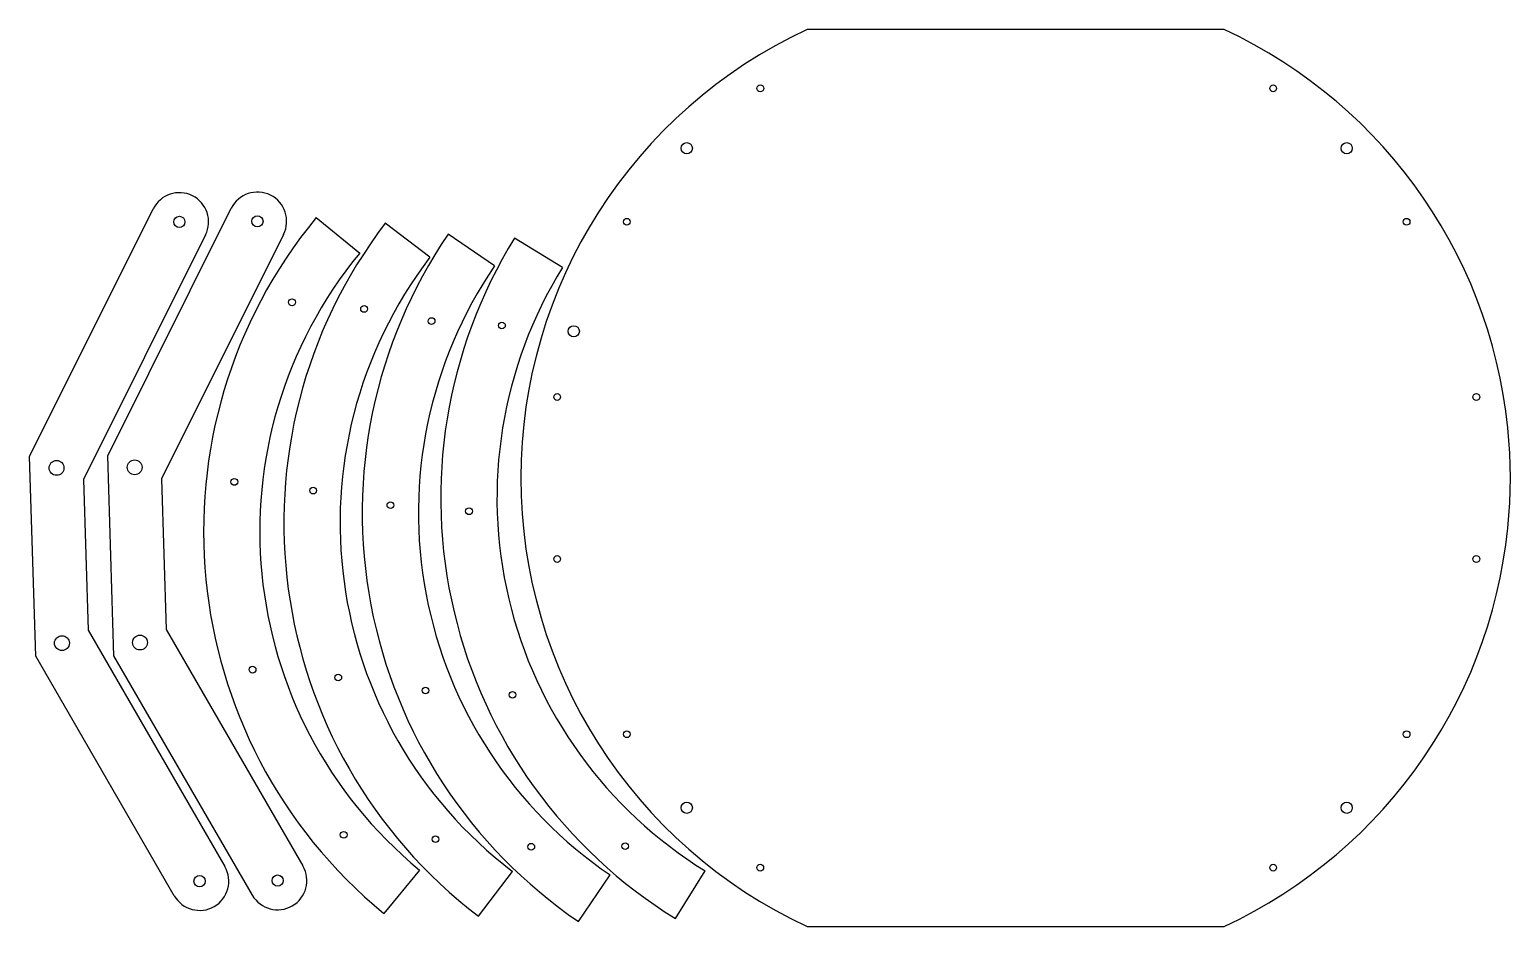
# Model space of a CAD drawing. Extents: x -356 to 302, y 277 to 676.
import ezdxf

# ---------------------------------------------------------------- set-up
doc = ezdxf.new("R2010")
doc.units = 0
doc.header["$MEASUREMENT"] = 0
doc.layers.add('TABLETOP$LASERCUT5MMINNER', color=1, linetype='CONTINUOUS')
doc.layers.add('TABLETOP$LASERCUT5MMOUTER', color=100, linetype='CONTINUOUS')

msp = doc.modelspace()

# ---------------------------------------------------------------- linework, layer by layer
at = {"layer": 'TABLETOP$LASERCUT5MMINNER'}
for centre, radius in [((-31.56, 649.67), 1.5), ((196.48, 649.67), 1.5), ((-64.27, 623.03), 2.5), ((229.18, 623.03), 2.5), ((-289.87, 590.25), 2.5), ((-255.16, 590.51), 2.5), ((-90.9, 590.33), 1.5), ((255.82, 590.33), 1.5), ((-239.78, 554.48), 1.5), ((-207.73, 551.52), 1.5), ((-177.73, 546.14), 1.5), ((-146.45, 544.15), 1.5), ((-114.51, 541.58), 2.5), ((-121.89, 512.34), 1.5), ((286.81, 512.34), 1.5), ((-344.48, 480.8), 3.3), ((-309.77, 481.06), 3.3), ((-265.43, 474.57), 1.5), ((-230.4, 470.72), 1.5), ((-196.04, 464.24), 1.5), ((-161.07, 461.51), 1.5), ((-121.89, 440.28), 1.5), ((286.81, 440.28), 1.5), ((-342.09, 402.83), 3.3), ((-307.38, 403.1), 3.3), ((-257.32, 391.05), 1.5), ((-219.21, 387.55), 1.5), ((-180.41, 381.79), 1.5), ((-141.75, 379.85), 1.5), ((-90.91, 362.29), 1.5), ((255.82, 362.28), 1.5), ((-64.27, 329.58), 2.5), ((229.18, 329.58), 2.5), ((-216.8, 317.56), 1.5), ((-176, 315.61), 1.5), ((-133.41, 312.26), 1.5), ((-91.67, 312.51), 1.5), ((-31.57, 302.95), 1.5), ((196.48, 302.94), 1.5), ((-280.88, 296.93), 2.5), ((-246.17, 297.2), 2.5)]:
    msp.add_circle(centre, radius, dxfattribs=at)
at = {"layer": 'TABLETOP$LASERCUT5MMOUTER'}
for p, q in [((174.69, 675.81), (-10.78, 675.81)), ((-228.97, 592.25), (-209.67, 576.36)), ((-178.44, 574.5), (-198.31, 589.66)), ((-149.71, 570.65), (-170.37, 584.73)), ((-119.57, 569.9), (-140.84, 583.03)), ((-292.13, 290.43), (-353.73, 396.98)), ((-257.42, 290.7), (-319.02, 397.25)), ((-183.04, 301.87), (-198.93, 282.57)), ((-156.84, 281.31), (-141.68, 301.19)), ((-112.44, 279.04), (-98.37, 299.7)), ((-69.23, 280.26), (-56.1, 301.53)), ((-10.78, 276.81), (174.69, 276.81))]:
    msp.add_line(p, q, dxfattribs=at)
for points in [[(-353.73, 396.98), (-356.45, 485.92), (-301.5, 596.05)], [(-319.02, 397.25), (-321.74, 486.19), (-266.79, 596.32)], [(-278.24, 584.44), (-332.51, 475.67), (-330.46, 408.68), (-269.62, 303.44)], [(-243.53, 584.71), (-297.8, 475.94), (-295.75, 408.95), (-234.91, 303.71)]]:
    msp.add_lwpolyline(points, dxfattribs=at)
for centre, radius, start, end in [((81.96, 476.31), 220, 114.93071, 245.06929), ((81.96, 476.31), 220, 3.86361, 65.06929), ((-289.87, 590.25), 13, 333.48234, 153.48234), ((-255.16, 590.51), 13, 333.48234, 153.48234), ((-59.11, 452.43), 220, 140.54145, 230.54145), ((-23.4, 456.22), 220, 142.65984, 232.65984), ((11.43, 460.85), 220, 145.73092, 235.73092), ((46.35, 467.45), 220, 148.30657, 238.30657), ((-59.11, 452.43), 195, 140.54145, 230.54145), ((-23.4, 456.22), 195, 142.65984, 232.65984), ((11.43, 460.85), 195, 145.73092, 235.73092), ((46.35, 467.45), 195, 148.30657, 238.30657), ((81.96, 476.31), 220, 360, 3.86361), ((81.96, 476.31), 220, 356.13639, 0), ((81.96, 476.31), 220, 294.93071, 356.13639), ((-280.88, 296.93), 13, 210.02998, 30.02998), ((-246.17, 297.2), 13, 210.02998, 30.02998)]:
    msp.add_arc(centre, radius, start, end, dxfattribs=at)

doc.saveas('drawing.dxf')
